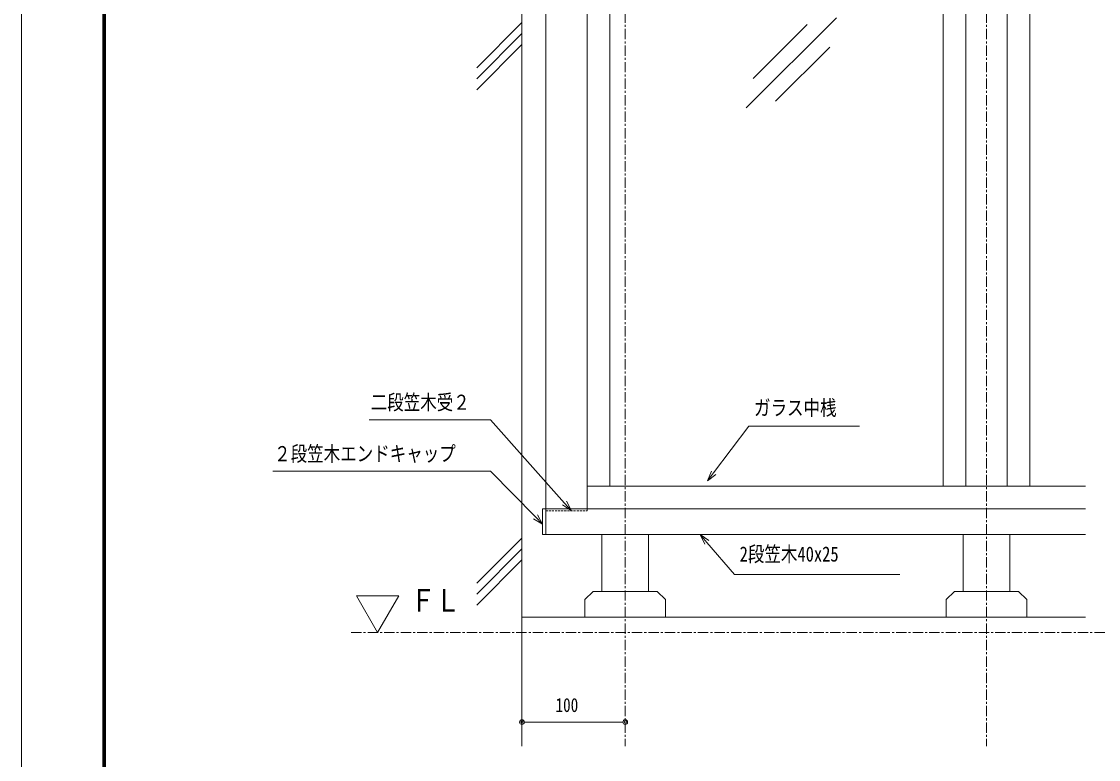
# Model space of a CAD drawing. Units: millimetres, scale not verified. Extents: x -3554 to 3554, y -1188 to 1188.
# Drawn here: x -3554 to -2511, y -612 to 103 of the extents above; entities that cross this region are included whole.
import ezdxf
from ezdxf.enums import TextEntityAlignment as Align

# ---------------------------------------------------------------- set-up
doc = ezdxf.new("R2010")
doc.units = ezdxf.units.MM
doc.header["$LTSCALE"] = 8
doc.linetypes.add('USER1', pattern=[2, 1.25, -0.25, 0.25, -0.25])
doc.linetypes.add('USER3', pattern=[0.375, 0.25, -0.125])
for name, color, linetype, lineweight in [('0-0_0', 7, 'Continuous', 18), ('0-1_DEFPOINTS', 5, 'Continuous', 18), ('0-4_WAKU', 7, 'Continuous', 18), ('0-5_6_U_FF8A_U_FF6F_U_FF81_U_FF9D_U_FF78_U_FF9E', 4, 'Continuous', 18), ('0-6_2躯体線', 4, 'Continuous', 18), ('0-7_3中心線', 2, 'USER1', 18), ('0-A_42_U_FF71_U_FF99_U_FF90部品', 6, 'Continuous', 18), ('0-D_4アルミ', 6, 'Continuous', 18), ('0-F_KIJUN-A', 2, 'USER1', 18), ('1-0_1寸法', 3, 'Continuous', 18)]:
    doc.layers.add(name, color=color, linetype=linetype, lineweight=lineweight)
doc.styles.add('ＭＳ ゴシック', font='')
doc.styles.get('ＭＳ ゴシック').set_extended_font_data('MS Gothic')

msp = doc.modelspace()

# ---------------------------------------------------------------- linework, layer by layer
at = {"layer": '0-0_0'}
for p, q in [((-2991.82, -448.894), (-2991.82, -393.894)), ((-2946.82, -393.894), (-2946.82, -448.894)), ((-2641.82, -448.894), (-2641.82, -393.894)), ((-2596.82, -393.894), (-2596.82, -448.894)), ((-3067.02, -575.576), (-3064.72, -575.576)), ((-2971.62, -575.576), (-2973.92, -575.576))]:
    msp.add_line(p, q, dxfattribs=at)
for points in [[(-3021.434, -370.894), (-3028.07, -363.413), (-3099.815, -282.533), (-3217.287, -282.533)], [(-2889.745, -341.894), (-2883.686, -333.938), (-2849.395, -288.906), (-2742.244, -288.906)], [(-3049.32, -383.894), (-3056.318, -376.751), (-3099.815, -332.355), (-3310.826, -332.355)], [(-2881.554, -335.561), (-2889.745, -341.894), (-2885.818, -332.314)], [(-3030.075, -365.191), (-3021.434, -370.894), (-3026.066, -361.635)], [(-3058.232, -378.626), (-3049.32, -383.894), (-3054.404, -374.875)], [(-2892.325, -403.217), (-2896.827, -393.894), (-2888.267, -399.717)], [(-2896.827, -393.894), (-2890.296, -401.467), (-2863.477, -432.568), (-2703.202, -432.568)]]:
    msp.add_lwpolyline(points, dxfattribs=at)
for points in [[(-3209.144, -488.894), (-3188.604, -453.317), (-3229.685, -453.317)], [(-3008.32, -473.894), (-2930.32, -473.894), (-2930.32, -456.894), (-2938.32, -448.894), (-3000.32, -448.894), (-3008.32, -456.894)], [(-2658.32, -473.894), (-2580.32, -473.894), (-2580.32, -456.894), (-2588.32, -448.894), (-2650.32, -448.894), (-2658.32, -456.894)]]:
    msp.add_lwpolyline(points, close=True, dxfattribs=at)
for centre, radius in [((-3069.32, -575.576), 2.3), ((-2969.32, -575.576), 2.3), ((-3069.32, -575.576), 1.15), ((-2969.32, -575.576), 1.15)]:
    msp.add_circle(centre, radius, dxfattribs=at)
at = {"layer": '0-1_DEFPOINTS'}
msp.add_line((-3554.142, 1188), (-3554.142, -1188), dxfattribs=at)
at = {"layer": '0-4_WAKU'}
for p, q in [((-3475.342, 1133.2), (-3475.342, -1129.2)), ((-3474.742, 1132.6), (-3474.742, -1128.6)), ((-3474.142, 1132), (-3474.142, -1128)), ((-3473.542, 1131.4), (-3473.542, -1127.4)), ((-3472.942, 1130.8), (-3472.942, -1126.8))]:
    msp.add_line(p, q, dxfattribs=at)
at = {"layer": '0-5_6_U_FF8A_U_FF6F_U_FF81_U_FF9D_U_FF78_U_FF9E'}
for p, q in [((-2851.99, 19.558), (-2764.528, 107.019)), ((-2845.436, 47.989), (-2792.959, 100.465)), ((-2823.559, 26.112), (-2771.082, 78.588))]:
    msp.add_line(p, q, dxfattribs=at)
at = {"layer": '0-6_2躯体線'}
for p, q in [((-3069.32, 704.606), (-3069.32, -598.894)), ((-3069.32, 102.227), (-3113.15, 58.397)), ((-3069.32, 91.619), (-3113.15, 47.789)), ((-3069.32, 81.01), (-3113.15, 37.18)), ((-3069.32, -397.224), (-3113.15, -441.054)), ((-3069.32, -407.833), (-3113.15, -451.663)), ((-3069.32, -418.441), (-3113.15, -462.272)), ((-3069.32, -473.894), (-2523.526, -473.894))]:
    msp.add_line(p, q, dxfattribs=at)
at = {"layer": '0-7_3中心線'}
for p, q in [((-2969.32, 672.086), (-2969.32, -598.894)), ((-2619.32, 672.086), (-2619.32, -598.894))]:
    msp.add_line(p, q, dxfattribs=at)
at = {"layer": '0-A_42_U_FF71_U_FF99_U_FF90部品'}
for p, q in [((-3046.32, -368.894), (-3046.32, 466.106)), ((-3006.32, -368.894), (-3006.32, 466.106)), ((-2984.32, -346.894), (-2984.32, 444.106)), ((-2661.32, -346.894), (-2661.32, 444.106)), ((-2639.32, -346.894), (-2639.32, 444.106)), ((-2599.32, -346.894), (-2599.32, 444.106)), ((-2577.32, -346.894), (-2577.32, 444.106)), ((-3006.32, -346.894), (-2523.526, -346.894)), ((-3049.32, -368.894), (-2523.526, -368.894)), ((-3049.32, -393.894), (-2523.526, -393.894))]:
    msp.add_line(p, q, dxfattribs=at)
at = {"layer": '0-A_42_U_FF71_U_FF99_U_FF90部品', "linetype": 'USER3'}
msp.add_lwpolyline([(-3006.32, -368.894), (-3046.32, -368.894), (-3046.32, -370.894), (-3006.32, -370.894)], close=True, dxfattribs=at)
at = {"layer": '0-D_4アルミ'}
for p, q in [((-3049.32, -368.894), (-3049.32, -393.894)), ((-3046.32, -368.894), (-3046.32, -393.894))]:
    msp.add_line(p, q, dxfattribs=at)
at = {"layer": '0-F_KIJUN-A'}
msp.add_line((-3234.802, -488.894), (-1607.95, -488.894), dxfattribs=at)
at = {"layer": '1-0_1寸法'}
msp.add_line((-3064.72, -575.576), (-2973.92, -575.576), dxfattribs=at)

# ---------------------------------------------------------------- texts
at = {"layer": '0-0_0', "style": 'ＭＳ ゴシック', "width": 0.8}
for s, height, p in [('二段笠木受２', 14.66, (-3215.892, -277.363)), ('ガラス中桟', 14.66, (-2844.528, -282.733)), ('２段笠木エンドキャップ', 14.66, (-3309.432, -327.185)), ('2段笠木40x25', 14.66, (-2858.424, -424.428)), ('ＦＬ', 21.99, (-3177.188, -475.132))]:
    msp.add_text(s, height=height, dxfattribs=at).set_placement(p, align=Align.BOTTOM_LEFT)
at = {"layer": '1-0_1寸法', "color": 7, "style": 'ＭＳ ゴシック', "width": 0.8}
msp.add_text('100', height=13.49, dxfattribs=at).set_placement((-3036.844, -569.826), align=Align.BOTTOM_LEFT)

doc.saveas('drawing.dxf')
